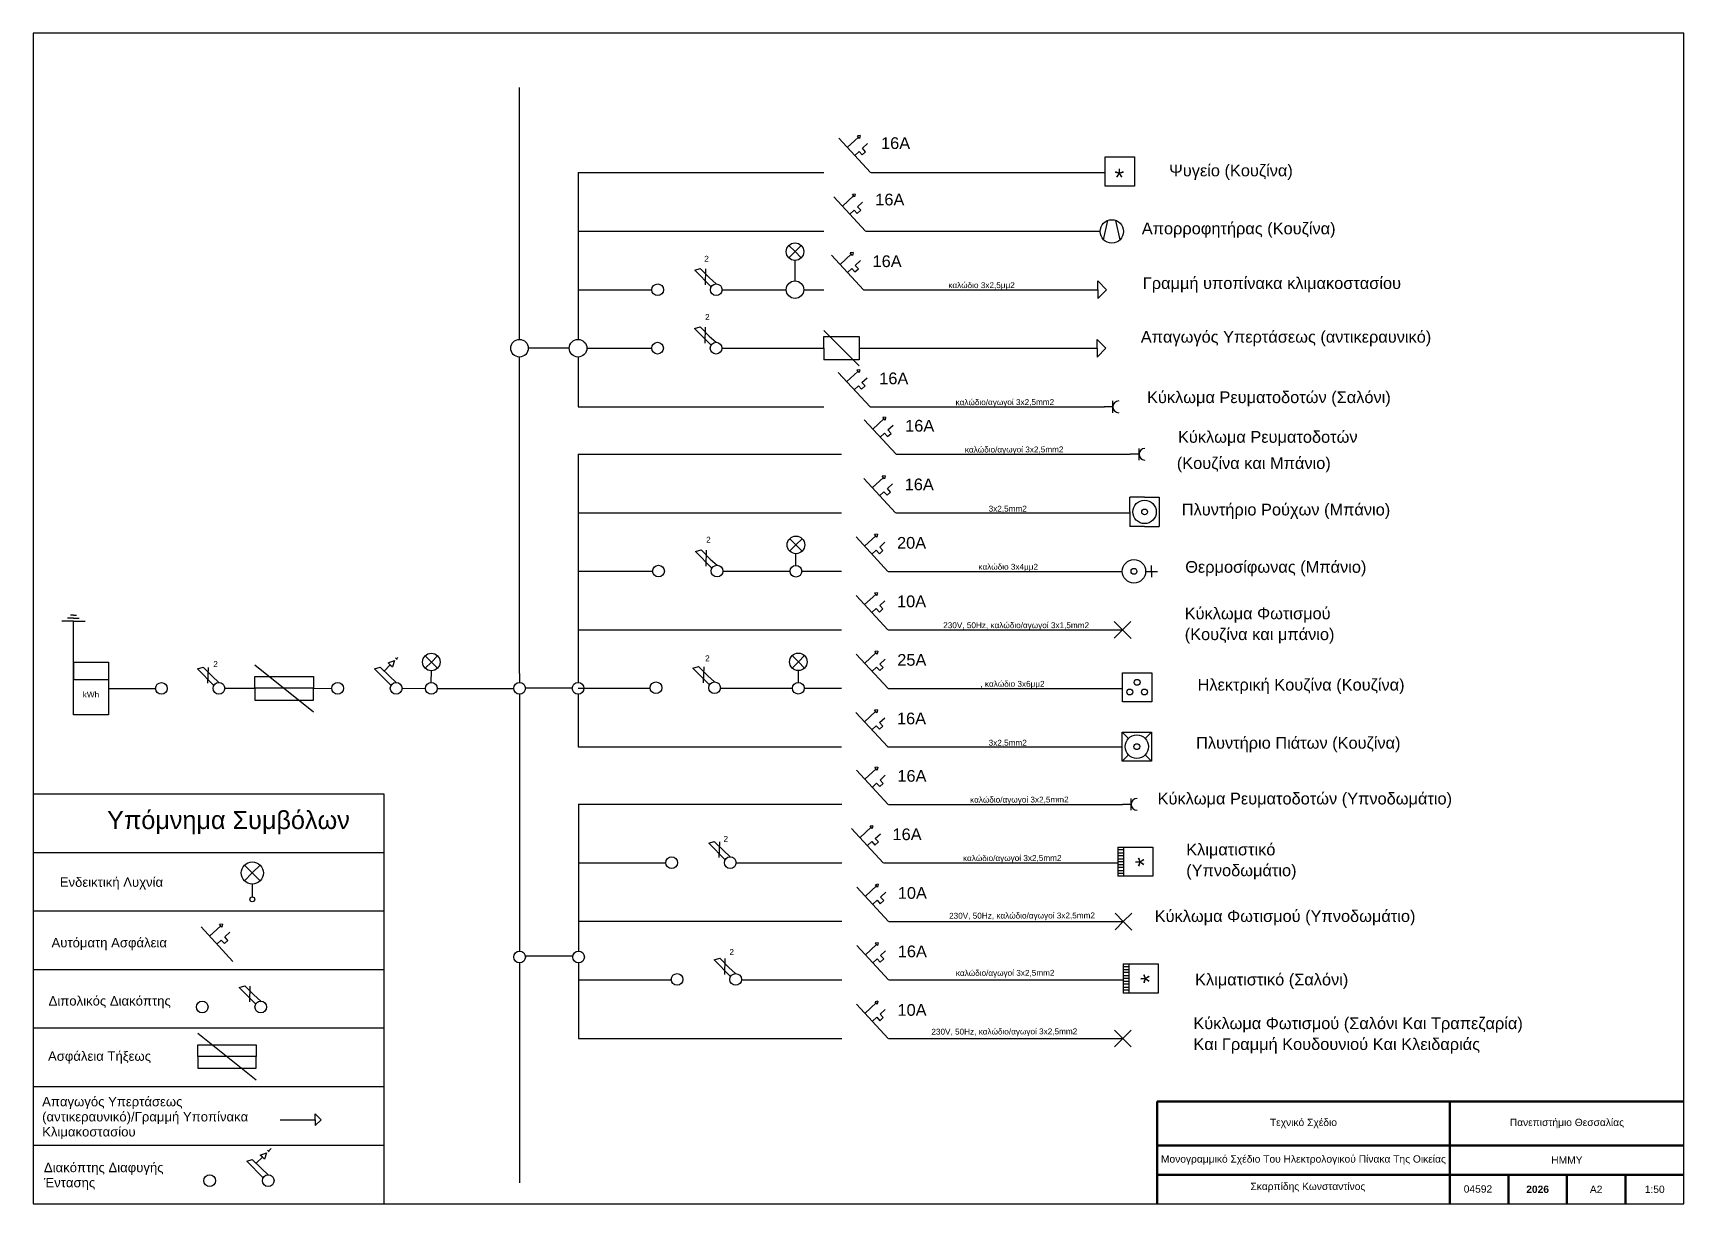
# Model space of a CAD drawing. Header units: millimetres. Extents: x 0.3 to 28.5, y 0.4 to 20.4.
import ezdxf

# ---------------------------------------------------------------- set-up
doc = ezdxf.new("R2010")
doc.units = ezdxf.units.MM
doc.layers.add('plaisio', color=7, linetype='Continuous')
doc.layers.add('ypominma', color=7, linetype='Continuous', lineweight=50)
doc.styles.add('Seminario', font='arial.ttf')
doc.styles.get("Standard").update_dxf_attribs({"font": 'arial.ttf'})
pattern_1 = [(0, (0, 0), (0, 6.985), [5.08, -1.905]), (90, (0, 0), (-6.985, 4e-16), [5.08, -1.905])]

msp = doc.modelspace()

# ---------------------------------------------------------------- hatches: boundary and pattern name
at = {"layer": 'plaisio'}
h = msp.add_hatch(dxfattribs=at)
h.set_pattern_fill('ANGLE')
h.set_pattern_definition(pattern_1)
h.paths.add_polyline_path([(18.504, 16.139), (18.504, 15.989), (18.504, 15.839), (18.654, 15.989)])
h.paths.add_polyline_path([(18.644, 14.99), (18.494, 15.14), (18.494, 14.99), (18.494, 14.84)])
h.paths.add_polyline_path([(19.355, 12.194, 1), (19.255, 12.194, 1)])
h.paths.add_polyline_path([(19.002, 9.118, 1), (19.102, 9.118, 1)])
h.paths.add_polyline_path([(19.127, 9.283, 1), (19.227, 9.283, 1)])
h.paths.add_polyline_path([(19.352, 9.118, 1), (19.252, 9.118, 1)])
h.paths.add_polyline_path([(19.122, 8.185, 1), (19.222, 8.185, 1)])
h = msp.add_hatch(dxfattribs=at)
h.set_pattern_fill('ANGLE', color=256)
h.set_pattern_definition(pattern_1)
h.paths.add_polyline_path([(5.24, 1.812), (5.14, 1.912), (5.14, 1.812), (5.14, 1.712)])

# ---------------------------------------------------------------- linework, layer by layer
at = {"color": 7}
for p, q in [((18.631, 18.257), (19.131, 18.257)), ((18.631, 17.757), (18.631, 18.257)), ((19.131, 18.257), (19.131, 17.757)), ((19.131, 17.757), (18.631, 17.757)), ((18.604, 16.843), (18.674, 17.172)), ((18.887, 16.844), (18.813, 17.173)), ((18.762, 13.989), (18.612, 13.989)), ((18.762, 13.889), (18.762, 14.089)), ((19.21, 13.079), (19.21, 13.279)), ((19.21, 13.179), (19.06, 13.179)), ((19.055, 12.194), (19.055, 12.444)), ((19.305, 12.444), (19.055, 12.444)), ((19.305, 12.444), (19.555, 12.444)), ((19.555, 12.444), (19.555, 11.944)), ((19.055, 12.194), (19.055, 11.944)), ((19.305, 11.944), (19.055, 11.944)), ((19.305, 11.944), (19.555, 11.944)), ((19.323, 11.179), (19.523, 11.179)), ((19.423, 11.179), (19.423, 11.279)), ((19.423, 11.179), (19.423, 11.079)), ((18.928, 10.18), (18.786, 10.038)), ((18.928, 10.18), (18.787, 10.321)), ((18.928, 10.18), (19.071, 10.323)), ((18.928, 10.18), (19.073, 10.034)), ((1.009, 8.73), (1.009, 9.63)), ((1.009, 9.63), (1.609, 9.63)), ((1.009, 9.63), (1.009, 9.33)), ((1.609, 9.63), (1.609, 8.73)), ((1.009, 9.33), (1.609, 9.33)), ((18.927, 9.448), (19.427, 9.448)), ((18.927, 8.948), (18.927, 9.448)), ((19.427, 9.448), (19.427, 8.948)), ((19.427, 8.948), (18.927, 8.948)), ((1.609, 8.73), (1.009, 8.73)), ((18.922, 8.435), (19.422, 8.435)), ((18.922, 7.935), (18.922, 8.435)), ((18.922, 8.435), (19.031, 8.326)), ((19.422, 8.435), (19.313, 8.326)), ((19.422, 8.435), (19.422, 7.935)), ((18.922, 7.935), (19.031, 8.043)), ((19.422, 7.935), (18.922, 7.935)), ((19.422, 7.935), (19.313, 8.043)), ((19.075, 7.199), (18.925, 7.199)), ((19.075, 7.099), (19.075, 7.299)), ((18.848, 6.47), (19.448, 6.47)), ((18.848, 6.47), (18.848, 5.97)), ((18.948, 6.42), (18.848, 6.42)), ((18.848, 6.37), (18.948, 6.37)), ((18.948, 6.32), (18.848, 6.32)), ((18.848, 6.27), (18.948, 6.27)), ((18.948, 6.22), (18.848, 6.22)), ((18.948, 5.97), (18.948, 6.47)), ((19.448, 6.47), (19.448, 5.97)), ((18.848, 6.17), (18.948, 6.17)), ((18.948, 6.12), (18.848, 6.12)), ((18.848, 6.07), (18.948, 6.07)), ((18.948, 6.02), (18.848, 6.02)), ((18.948, 5.97), (18.848, 5.97)), ((19.448, 5.97), (18.948, 5.97)), ((18.941, 5.197), (18.8, 5.056)), ((18.941, 5.197), (18.801, 5.338)), ((18.941, 5.197), (19.085, 5.341)), ((18.941, 5.197), (19.086, 5.052)), ((18.939, 4.477), (19.539, 4.477)), ((18.939, 4.477), (18.939, 3.977)), ((19.039, 4.427), (18.939, 4.427)), ((18.939, 4.377), (19.039, 4.377)), ((19.039, 4.327), (18.939, 4.327)), ((18.939, 4.277), (19.039, 4.277)), ((19.039, 3.977), (19.039, 4.477)), ((19.539, 4.477), (19.539, 3.977)), ((19.039, 4.227), (18.939, 4.227)), ((18.939, 4.177), (19.039, 4.177)), ((19.039, 4.127), (18.939, 4.127)), ((18.939, 4.077), (19.039, 4.077)), ((19.039, 4.027), (18.939, 4.027)), ((19.039, 3.977), (18.939, 3.977)), ((19.539, 3.977), (19.039, 3.977)), ((18.932, 3.2), (18.791, 3.059)), ((18.932, 3.2), (18.792, 3.341)), ((18.932, 3.2), (19.076, 3.344)), ((18.932, 3.2), (19.077, 3.055))]:
    msp.add_line(p, q, dxfattribs=at)
for centre, radius in [((18.745, 16.985), 0.2), ((19.305, 12.194), 0.2), ((19.305, 12.194), 0.05), ((19.123, 11.179), 0.2), ((19.123, 11.179), 0.05), ((19.177, 9.283), 0.05), ((19.052, 9.118), 0.05), ((19.302, 9.118), 0.05), ((19.172, 8.185), 0.2), ((19.172, 8.185), 0.05)]:
    msp.add_circle(centre, radius, dxfattribs=at)
for centre in [(18.862, 13.989), (19.31, 13.179), (19.175, 7.199)]:
    msp.add_arc(centre, 0.1, 90, 270, dxfattribs=at)
at = {"layer": 'plaisio'}
for p, q in [((8.628, 15.14), (8.628, 19.445)), ((14.447, 18.624), (14.398, 18.617)), ((14.437, 18.575), (14.398, 18.617)), ((14.447, 18.624), (14.437, 18.575)), ((14.082, 18.577), (14.625, 17.99)), ((14.227, 18.42), (14.417, 18.596)), ((14.354, 18.283), (14.427, 18.351)), ((14.427, 18.351), (14.481, 18.292)), ((14.481, 18.292), (14.54, 18.347)), ((14.486, 18.406), (14.574, 18.487)), ((14.54, 18.347), (14.486, 18.406)), ((9.628, 17.99), (13.828, 17.99)), ((9.628, 17.99), (9.628, 16.99)), ((14.628, 17.99), (18.628, 17.99)), ((13.997, 17.576), (14.54, 16.989)), ((14.142, 17.419), (14.333, 17.595)), ((14.363, 17.623), (14.313, 17.617)), ((14.352, 17.574), (14.313, 17.617)), ((14.363, 17.623), (14.352, 17.574)), ((14.401, 17.405), (14.489, 17.486)), ((14.269, 17.282), (14.342, 17.35)), ((14.342, 17.35), (14.397, 17.292)), ((14.397, 17.292), (14.455, 17.346)), ((14.455, 17.346), (14.401, 17.405)), ((9.628, 16.99), (13.828, 16.99)), ((9.628, 16.99), (9.628, 15.99)), ((14.543, 16.989), (18.543, 16.989)), ((13.334, 16.64), (13.229, 16.746)), ((13.334, 16.64), (13.229, 16.533)), ((13.334, 16.64), (13.44, 16.746)), ((13.334, 16.64), (13.44, 16.533)), ((13.334, 16.14), (13.334, 16.49)), ((13.959, 16.577), (14.502, 15.989)), ((14.104, 16.42), (14.294, 16.596)), ((14.324, 16.623), (14.274, 16.617)), ((14.313, 16.575), (14.274, 16.617)), ((14.324, 16.623), (14.313, 16.575)), ((14.362, 16.405), (14.45, 16.487)), ((14.417, 16.346), (14.362, 16.405)), ((11.62, 16.323), (11.716, 16.352)), ((11.901, 16.039), (11.62, 16.323)), ((11.716, 16.352), (11.872, 16.195)), ((11.803, 16.346), (11.796, 16.075)), ((11.872, 16.195), (11.988, 16.089)), ((14.23, 16.283), (14.303, 16.351)), ((14.303, 16.351), (14.358, 16.292)), ((14.358, 16.292), (14.417, 16.346)), ((18.504, 15.989), (18.504, 16.139)), ((18.654, 15.989), (18.504, 16.139)), ((9.628, 15.99), (10.888, 15.99)), ((9.628, 15.99), (9.628, 15.14)), ((12.088, 15.99), (13.184, 15.99)), ((13.484, 15.99), (13.828, 15.99)), ((14.504, 15.989), (18.504, 15.989)), ((18.504, 15.989), (18.504, 15.839)), ((18.504, 15.989), (18.504, 15.989)), ((18.654, 15.989), (18.504, 15.839)), ((11.618, 15.325), (11.714, 15.354)), ((11.899, 15.041), (11.618, 15.325)), ((11.714, 15.354), (11.87, 15.197)), ((11.801, 15.348), (11.794, 15.077)), ((13.828, 15.29), (14.428, 14.69)), ((9.478, 14.99), (8.778, 14.99)), ((9.778, 14.99), (10.886, 14.99)), ((11.87, 15.197), (11.986, 15.091)), ((12.086, 14.99), (13.828, 14.99)), ((13.828, 14.99), (13.828, 15.19)), ((13.828, 15.19), (14.428, 15.19)), ((13.828, 14.99), (13.828, 14.79)), ((14.428, 15.19), (14.428, 14.79)), ((14.428, 14.99), (18.494, 14.99)), ((18.494, 14.99), (18.494, 15.14)), ((18.494, 15.14), (18.644, 14.99)), ((18.494, 14.99), (18.494, 14.84)), ((18.644, 14.99), (18.494, 14.84)), ((8.628, 9.437), (8.628, 14.84)), ((9.628, 14.84), (9.628, 13.99)), ((14.428, 14.79), (13.828, 14.79)), ((14.073, 14.575), (14.616, 13.988)), ((14.218, 14.419), (14.408, 14.594)), ((14.438, 14.622), (14.388, 14.616)), ((14.427, 14.573), (14.388, 14.616)), ((14.438, 14.622), (14.427, 14.573)), ((14.476, 14.404), (14.564, 14.485)), ((14.531, 14.345), (14.476, 14.404)), ((14.344, 14.282), (14.418, 14.35)), ((14.418, 14.35), (14.472, 14.291)), ((14.472, 14.291), (14.531, 14.345)), ((9.628, 13.99), (13.828, 13.99)), ((14.618, 13.988), (18.618, 13.988)), ((14.516, 13.766), (15.059, 13.179)), ((14.661, 13.61), (14.851, 13.785)), ((14.787, 13.473), (14.861, 13.541)), ((14.881, 13.813), (14.831, 13.807)), ((14.871, 13.764), (14.831, 13.807)), ((14.861, 13.541), (14.915, 13.482)), ((14.881, 13.813), (14.871, 13.764)), ((14.915, 13.482), (14.974, 13.536)), ((14.92, 13.595), (15.008, 13.676)), ((14.974, 13.536), (14.92, 13.595)), ((9.628, 13.181), (14.128, 13.181)), ((9.628, 13.181), (9.628, 12.181)), ((15.061, 13.179), (19.061, 13.179)), ((14.508, 12.764), (15.051, 12.177)), ((14.653, 12.607), (14.843, 12.783)), ((14.873, 12.811), (14.823, 12.804)), ((14.862, 12.762), (14.823, 12.804)), ((14.873, 12.811), (14.862, 12.762)), ((14.779, 12.47), (14.853, 12.538)), ((14.853, 12.538), (14.907, 12.479)), ((14.907, 12.479), (14.966, 12.534)), ((14.911, 12.592), (14.999, 12.674)), ((14.966, 12.534), (14.911, 12.592)), ((9.628, 12.181), (14.128, 12.181)), ((9.628, 12.181), (9.628, 11.181)), ((15.053, 12.177), (19.053, 12.177)), ((13.349, 11.631), (13.242, 11.525)), ((13.349, 11.631), (13.244, 11.737)), ((13.349, 11.631), (13.455, 11.737)), ((13.349, 11.631), (13.456, 11.525)), ((14.377, 11.766), (14.92, 11.178)), ((14.522, 11.609), (14.712, 11.785)), ((14.742, 11.813), (14.692, 11.806)), ((14.732, 11.764), (14.692, 11.806)), ((14.742, 11.813), (14.732, 11.764)), ((14.781, 11.594), (14.869, 11.676)), ((14.835, 11.536), (14.781, 11.594)), ((11.634, 11.518), (11.73, 11.546)), ((11.915, 11.233), (11.634, 11.518)), ((11.73, 11.546), (11.886, 11.39)), ((11.817, 11.54), (11.81, 11.27)), ((11.886, 11.39), (12.002, 11.283)), ((13.349, 11.281), (13.349, 11.481)), ((14.648, 11.472), (14.722, 11.54)), ((14.722, 11.54), (14.776, 11.481)), ((14.776, 11.481), (14.835, 11.536)), ((9.628, 11.181), (10.902, 11.181)), ((9.628, 11.181), (9.628, 10.181)), ((12.102, 11.181), (13.248, 11.181)), ((13.448, 11.181), (14.128, 11.181)), ((14.922, 11.178), (18.922, 11.178)), ((14.377, 10.767), (14.92, 10.18)), ((14.522, 10.611), (14.712, 10.786)), ((14.742, 10.814), (14.692, 10.808)), ((14.731, 10.765), (14.692, 10.808)), ((14.742, 10.814), (14.731, 10.765)), ((14.648, 10.474), (14.722, 10.542)), ((14.722, 10.542), (14.776, 10.483)), ((14.776, 10.483), (14.835, 10.537)), ((14.78, 10.596), (14.869, 10.677)), ((14.835, 10.537), (14.78, 10.596)), ((1.009, 10.33), (0.809, 10.33)), ((1.009, 10.38), (0.909, 10.38)), ((1.009, 10.43), (0.959, 10.43)), ((1.009, 10.43), (1.059, 10.43)), ((1.009, 10.38), (1.109, 10.38)), ((1.009, 9.63), (1.009, 10.33)), ((1.009, 10.33), (1.209, 10.33)), ((9.628, 10.181), (14.128, 10.181)), ((9.628, 10.181), (9.628, 9.281)), ((14.922, 10.18), (18.922, 10.18)), ((6.386, 9.619), (6.491, 9.655)), ((6.421, 9.583), (6.386, 9.619)), ((6.491, 9.655), (6.457, 9.548)), ((6.539, 9.671), (6.508, 9.702)), ((6.524, 9.686), (6.547, 9.71)), ((7.122, 9.63), (7.015, 9.525)), ((7.122, 9.63), (7.016, 9.737)), ((7.122, 9.63), (7.228, 9.736)), ((7.122, 9.63), (7.229, 9.525)), ((13.391, 9.633), (13.284, 9.527)), ((13.391, 9.633), (13.286, 9.739)), ((13.391, 9.633), (13.497, 9.739)), ((13.391, 9.633), (13.498, 9.527)), ((14.38, 9.767), (14.923, 9.18)), ((14.525, 9.61), (14.716, 9.786)), ((14.746, 9.814), (14.696, 9.808)), ((14.735, 9.765), (14.696, 9.808)), ((14.746, 9.814), (14.735, 9.765)), ((14.784, 9.596), (14.872, 9.677)), ((14.838, 9.537), (14.784, 9.596)), ((3.126, 9.515), (3.222, 9.543)), ((3.407, 9.231), (3.126, 9.515)), ((3.222, 9.543), (3.378, 9.387)), ((3.308, 9.537), (3.301, 9.267)), ((3.378, 9.387), (3.493, 9.281)), ((4.108, 9.581), (5.108, 8.781)), ((4.108, 9.181), (4.108, 9.381)), ((4.108, 9.381), (5.108, 9.381)), ((5.108, 9.381), (5.108, 9.181)), ((6.153, 9.515), (6.249, 9.544)), ((6.434, 9.231), (6.153, 9.515)), ((6.249, 9.544), (6.405, 9.387)), ((6.316, 9.477), (6.421, 9.583)), ((6.405, 9.387), (6.521, 9.281)), ((6.421, 9.583), (6.457, 9.548)), ((7.121, 9.28), (7.122, 9.48)), ((8.628, 9.437), (8.628, 9.281)), ((11.591, 9.524), (11.687, 9.553)), ((11.872, 9.24), (11.591, 9.524)), ((11.687, 9.553), (11.843, 9.396)), ((11.774, 9.547), (11.767, 9.276)), ((11.843, 9.396), (11.959, 9.29)), ((13.391, 9.283), (13.391, 9.483)), ((14.652, 9.474), (14.725, 9.541)), ((14.725, 9.541), (14.78, 9.483)), ((14.78, 9.483), (14.838, 9.537)), ((1.609, 9.18), (2.409, 9.18)), ((3.593, 9.181), (4.108, 9.181)), ((5.108, 9.181), (4.108, 9.181)), ((4.108, 9.181), (4.108, 8.981)), ((5.108, 8.981), (5.108, 9.181)), ((5.108, 9.181), (5.421, 9.18)), ((6.621, 9.181), (7.021, 9.18)), ((7.221, 9.18), (8.528, 9.18)), ((8.628, 9.081), (8.628, 4.692)), ((9.528, 9.181), (8.728, 9.181)), ((9.628, 9.181), (10.859, 9.181)), ((9.628, 9.081), (9.628, 8.181)), ((12.058, 9.181), (13.29, 9.181)), ((13.49, 9.181), (14.128, 9.181)), ((14.926, 9.18), (18.926, 9.18)), ((4.108, 8.981), (5.108, 8.981)), ((14.375, 8.767), (14.918, 8.179)), ((14.52, 8.61), (14.71, 8.786)), ((14.741, 8.813), (14.691, 8.807)), ((14.73, 8.765), (14.691, 8.807)), ((14.741, 8.813), (14.73, 8.765)), ((14.647, 8.473), (14.72, 8.541)), ((14.72, 8.541), (14.774, 8.482)), ((14.774, 8.482), (14.833, 8.536)), ((14.779, 8.595), (14.867, 8.677)), ((14.833, 8.536), (14.779, 8.595)), ((9.628, 8.181), (14.128, 8.181)), ((14.921, 8.179), (18.921, 8.179)), ((14.383, 7.786), (14.926, 7.199)), ((14.528, 7.629), (14.718, 7.805)), ((14.748, 7.833), (14.699, 7.827)), ((14.738, 7.784), (14.699, 7.827)), ((14.748, 7.833), (14.738, 7.784)), ((14.787, 7.615), (14.875, 7.696)), ((14.841, 7.556), (14.787, 7.615)), ((6.318, 7.374), (0.318, 7.374)), ((6.318, 6.374), (6.318, 7.374)), ((14.655, 7.493), (14.728, 7.56)), ((14.728, 7.56), (14.782, 7.502)), ((14.782, 7.502), (14.841, 7.556)), ((9.636, 7.202), (14.136, 7.202)), ((9.636, 7.202), (9.636, 6.202)), ((14.929, 7.199), (18.929, 7.199)), ((14.299, 6.788), (14.842, 6.201)), ((14.444, 6.632), (14.635, 6.807)), ((14.665, 6.835), (14.615, 6.829)), ((14.654, 6.786), (14.615, 6.829)), ((14.665, 6.835), (14.654, 6.786)), ((11.859, 6.537), (11.955, 6.565)), ((12.14, 6.252), (11.859, 6.537)), ((11.955, 6.565), (12.111, 6.409)), ((12.042, 6.559), (12.035, 6.289)), ((14.571, 6.495), (14.644, 6.563)), ((14.644, 6.563), (14.699, 6.504)), ((14.699, 6.504), (14.757, 6.558)), ((14.703, 6.617), (14.791, 6.698)), ((14.757, 6.558), (14.703, 6.617)), ((6.318, 6.374), (0.318, 6.374)), ((6.318, 5.374), (6.318, 6.374)), ((12.111, 6.409), (12.227, 6.303)), ((4.063, 6.027), (3.929, 6.16)), ((4.063, 6.027), (3.931, 5.892)), ((4.063, 6.027), (4.196, 6.162)), ((4.063, 6.027), (4.197, 5.894)), ((9.636, 6.202), (11.127, 6.202)), ((9.636, 6.202), (9.636, 5.202)), ((12.327, 6.202), (14.136, 6.202)), ((14.845, 6.201), (18.845, 6.201)), ((4.063, 5.838), (4.063, 5.619)), ((14.39, 5.787), (14.933, 5.199)), ((14.535, 5.63), (14.725, 5.806)), ((14.756, 5.834), (14.706, 5.827)), ((14.745, 5.785), (14.706, 5.827)), ((14.756, 5.834), (14.745, 5.785)), ((14.794, 5.615), (14.882, 5.697)), ((6.318, 5.374), (0.318, 5.374)), ((6.318, 4.374), (6.318, 5.374)), ((14.662, 5.493), (14.735, 5.561)), ((14.735, 5.561), (14.789, 5.502)), ((14.789, 5.502), (14.848, 5.556)), ((14.848, 5.556), (14.794, 5.615)), ((3.188, 5.106), (3.731, 4.518)), ((3.333, 4.949), (3.524, 5.125)), ((3.554, 5.153), (3.504, 5.146)), ((3.543, 5.104), (3.504, 5.146)), ((3.554, 5.153), (3.543, 5.104)), ((9.636, 5.202), (14.136, 5.202)), ((9.636, 5.202), (9.636, 4.692)), ((14.936, 5.199), (18.936, 5.199)), ((3.46, 4.812), (3.533, 4.88)), ((3.533, 4.88), (3.588, 4.821)), ((3.588, 4.821), (3.646, 4.875)), ((3.592, 4.934), (3.68, 5.016)), ((3.646, 4.875), (3.592, 4.934)), ((14.535, 4.631), (14.725, 4.807)), ((14.755, 4.835), (14.705, 4.828)), ((14.744, 4.786), (14.705, 4.828)), ((14.755, 4.835), (14.744, 4.786)), ((8.726, 4.613), (9.538, 4.613)), ((11.951, 4.544), (12.047, 4.572)), ((12.232, 4.259), (11.951, 4.544)), ((12.047, 4.572), (12.203, 4.415)), ((12.134, 4.566), (12.127, 4.295)), ((14.39, 4.788), (14.933, 4.2)), ((14.661, 4.494), (14.735, 4.562)), ((14.735, 4.562), (14.789, 4.503)), ((14.789, 4.503), (14.848, 4.558)), ((14.793, 4.616), (14.881, 4.698)), ((14.848, 4.558), (14.793, 4.616)), ((6.318, 4.374), (0.318, 4.374)), ((6.318, 3.374), (6.318, 4.374)), ((8.628, 4.492), (8.628, 0.737)), ((9.636, 4.492), (9.636, 4.202)), ((12.203, 4.415), (12.319, 4.309)), ((3.84, 4.074), (3.936, 4.102)), ((4.122, 3.789), (3.84, 4.074)), ((3.936, 4.102), (4.092, 3.946)), ((4.023, 4.096), (4.016, 3.826)), ((9.636, 4.202), (11.219, 4.202)), ((9.636, 4.202), (9.636, 3.202)), ((12.419, 4.202), (14.136, 4.202)), ((14.935, 4.2), (18.935, 4.2)), ((4.092, 3.946), (4.208, 3.839)), ((14.384, 3.788), (14.927, 3.201)), ((14.529, 3.631), (14.72, 3.807)), ((14.75, 3.835), (14.7, 3.829)), ((14.739, 3.786), (14.7, 3.829)), ((14.75, 3.835), (14.739, 3.786)), ((14.788, 3.617), (14.876, 3.698)), ((14.656, 3.495), (14.729, 3.562)), ((14.729, 3.562), (14.784, 3.504)), ((14.784, 3.504), (14.842, 3.558)), ((14.842, 3.558), (14.788, 3.617)), ((6.318, 3.374), (0.318, 3.374)), ((3.132, 3.292), (4.132, 2.492)), ((6.318, 2.374), (6.318, 3.374)), ((9.636, 3.202), (14.136, 3.202)), ((14.93, 3.201), (18.93, 3.201)), ((3.132, 2.892), (3.132, 3.092)), ((3.132, 3.092), (4.132, 3.092)), ((4.132, 2.892), (3.132, 2.892)), ((3.132, 2.892), (3.132, 2.692)), ((4.132, 3.092), (4.132, 2.892)), ((4.132, 2.692), (4.132, 2.892)), ((3.132, 2.692), (4.132, 2.692)), ((6.318, 2.374), (0.318, 2.374)), ((6.318, 1.374), (6.318, 2.374)), ((4.54, 1.812), (5.14, 1.812)), ((5.14, 1.812), (5.14, 1.912)), ((5.24, 1.812), (5.14, 1.912)), ((5.14, 1.812), (5.14, 1.712)), ((5.14, 1.712), (5.24, 1.812)), ((6.318, 1.374), (0.318, 1.374)), ((3.968, 1.106), (4.064, 1.134)), ((4.064, 1.134), (4.22, 0.978)), ((4.13, 1.068), (4.236, 1.174)), ((4.2, 1.21), (4.306, 1.246)), ((4.236, 1.174), (4.2, 1.21)), ((4.236, 1.174), (4.271, 1.139)), ((4.306, 1.246), (4.271, 1.139)), ((4.353, 1.262), (4.323, 1.293)), ((4.338, 1.277), (4.385, 1.322)), ((6.318, 0.374), (6.318, 1.374)), ((4.249, 0.822), (3.968, 1.106)), ((4.22, 0.978), (4.336, 0.872)), ((0.318, 0.374), (6.318, 0.374))]:
    msp.add_line(p, q, dxfattribs=at)
for points in [[(0.318, 0.374), (28.518, 0.374), (28.518, 20.374), (0.318, 20.374)], [(0.318, 20.374), (0.318, 0.374)]]:
    msp.add_lwpolyline(points, dxfattribs=at)
for centre, radius in [((13.334, 16.64), 0.15), ((10.988, 15.989), 0.1), ((11.988, 15.989), 0.1), ((13.334, 15.99), 0.15), ((8.628, 14.99), 0.15), ((9.628, 14.99), 0.15), ((10.986, 14.991), 0.1), ((11.986, 14.991), 0.1), ((13.349, 11.631), 0.15), ((11.002, 11.183), 0.1), ((12.002, 11.183), 0.1), ((13.348, 11.181), 0.1), ((7.122, 9.63), 0.15), ((13.391, 9.633), 0.15), ((2.511, 9.179), 0.1), ((3.493, 9.181), 0.1), ((5.521, 9.181), 0.1), ((6.521, 9.181), 0.1), ((7.121, 9.18), 0.1), ((8.628, 9.181), 0.1), ((9.628, 9.181), 0.1), ((10.959, 9.19), 0.1), ((11.959, 9.19), 0.1), ((13.39, 9.183), 0.1), ((4.063, 6.027), 0.189), ((11.227, 6.203), 0.1), ((12.227, 6.203), 0.1), ((4.063, 5.577), 0.042), ((8.628, 4.592), 0.1), ((9.636, 4.592), 0.1), ((11.319, 4.209), 0.1), ((12.319, 4.209), 0.1), ((3.208, 3.739), 0.1), ((4.208, 3.739), 0.1), ((3.336, 0.772), 0.1), ((4.336, 0.772), 0.1)]:
    msp.add_circle(centre, radius, dxfattribs=at)
at = {"layer": 'ypominma'}
for p, q in [((19.518, 0.374), (19.518, 2.124)), ((19.518, 2.124), (28.518, 2.124)), ((24.518, 0.374), (24.518, 2.124)), ((19.518, 1.374), (28.518, 1.374)), ((19.518, 0.874), (28.518, 0.874)), ((25.518, 0.374), (25.518, 0.874)), ((26.518, 0.374), (26.518, 0.874)), ((27.518, 0.374), (27.518, 0.874))]:
    msp.add_line(p, q, dxfattribs=at)

# ---------------------------------------------------------------- texts
at = {"color": 7, "style": 'Seminario'}
for s, height, p in [('*', 0.3, (18.791, 17.757)), ('kWh', 0.1, (1.168, 9.025))]:
    msp.add_text(s, height=height, dxfattribs=at).set_placement(p)
for p in [(19.448, 6.134), (19.539, 4.141)]:
    msp.add_text('*', height=0.3, rotation=90.3, dxfattribs=at).set_placement(p)
for s, p in [('Σκαρπίδης Κωνσταντίνος ', (21.112, 0.612)), ('04592', (24.756, 0.568))]:
    msp.add_text(s, height=0.125).set_placement(p)
at = {"layer": 'plaisio'}
for s, height, p in [('16A', 0.2, (14.803, 18.393)), ('Ψυγείο (Κουζίνα)', 0.2, (19.724, 17.926)), ('16A', 0.2, (14.704, 17.43)), ('Απορροφητήρας (Κουζίνα)', 0.2, (19.257, 16.936)), ('2', 0.1, (11.783, 16.468)), ('16A', 0.2, (14.658, 16.376)), ('Γραμμή υποπίνακα κλιμακοστασίου', 0.2, (19.274, 16.002)), ('2', 0.1, (11.798, 15.474)), ('Απαγωγός Υπερτάσεως (αντικεραυνικό)', 0.2, (19.24, 15.085)), ('16A', 0.2, (14.772, 14.375)), ('Κύκλωμα Ρευματοδοτών (Σαλόνι)', 0.2, (19.347, 14.053)), ('16A', 0.2, (15.215, 13.566)), ('Κύκλωμα Ρευματοδοτών ', 0.2, (19.875, 13.375)), ('(Κουζίνα και Μπάνιο)', 0.2, (19.855, 12.928)), ('16A', 0.2, (15.207, 12.564)), ('Πλυντήριο Ρούχων (Μπάνιο)', 0.2, (19.94, 12.134)), ('2', 0.1, (11.816, 11.67)), ('20A', 0.2, (15.076, 11.566)), ('Θερμοσίφωνας (Μπάνιο)', 0.2, (19.999, 11.155)), ('10A', 0.2, (15.076, 10.567)), ('Κύκλωμα Φωτισμού ', 0.2, (19.99, 10.361)), ('(Κουζίνα και μπάνιο)', 0.2, (19.99, 10.005)), ('2', 0.1, (3.397, 9.546)), ('2', 0.1, (11.799, 9.644)), ('25A', 0.2, (15.08, 9.567)), ('Ηλεκτρική Κουζίνα (Κουζίνα)', 0.2, (20.21, 9.143)), ('16A', 0.2, (15.075, 8.566)), ('Πλυντήριο Πιάτων (Κουζίνα)', 0.2, (20.184, 8.15)), ('16A', 0.2, (15.082, 7.586)), ('Κύκλωμα Ρευματοδοτών (Υπνοδωμάτιο)', 0.2, (19.527, 7.198)), ('Υπόμνημα Συμβόλων ', 0.30822, (1.583, 6.778)), ('16A', 0.2, (14.999, 6.588)), ('2', 0.1, (12.112, 6.559)), ('Κλιματιστικό ', 0.2, (20.016, 6.328)), ('Ενδεικτική Λυχνία', 0.16028, (0.775, 5.791)), ('(Υπνοδωμάτιο)', 0.2, (20.016, 5.972)), ('10A', 0.2, (15.089, 5.586)), ('Κύκλωμα Φωτισμού (Υπνοδωμάτιο)', 0.2, (19.478, 5.191)), ('Αυτόματη Ασφάλεια ', 0.16028, (0.634, 4.757)), ('2', 0.1, (12.214, 4.628)), ('16A', 0.2, (15.089, 4.588)), ('Κλιματιστικό (Σαλόνι)', 0.2, (20.167, 4.107)), ('Διπολικός Διακόπτης ', 0.16028, (0.584, 3.763)), ('10A', 0.2, (15.084, 3.588)), ('Κύκλωμα Φωτισμού (Σαλόνι Και Τραπεζαρία)', 0.2, (20.138, 3.36)), ('Και Γραμμή Κουδουνιού Και Κλειδαριάς', 0.2, (20.138, 3.004)), ('Ασφάλεια Τήξεως', 0.16028, (0.574, 2.819)), ('Απαγωγός Υπερτάσεως', 0.16028, (0.474, 2.042)), ('(αντικεραυνικό)/Γραμμή Υποπίνακα', 0.16028, (0.474, 1.784)), ('Κλιμακοστασίου ', 0.16028, (0.474, 1.527)), ('Διακόπτης Διαφυγής ', 0.16028, (0.504, 0.917)), ('Έντασης', 0.1603, (0.504, 0.659))]:
    msp.add_text(s, height=height, dxfattribs=at).set_placement(p)
at = {"layer": 'plaisio', "char_height": 0.1, "attachment_point": 1}
for s, insert, width in [('καλώδιο 3x2,5μμ2', (15.952, 16.117), 1.1747), ('καλώδιο 3x4μμ2', (16.466, 11.307), 1.13129), ('230V, 50Hz, καλώδιο/αγωγοί 3x1,5mm2', (15.865, 10.309), 2.6043), (', καλώδιο 3x6μμ2', (16.5, 9.308), 1.13129)]:
    msp.add_mtext(s, dxfattribs=dict(at, insert=insert, width=width))
at = {"layer": 'plaisio', "char_height": 0.1, "width": 4.80412, "attachment_point": 1, "rotation": 0.15}
for s, insert in [('καλώδιο/αγωγοί 3x2,5mm2', (16.076, 14.117)), ('καλώδιο/αγωγοί 3x2,5mm2', (16.235, 13.308)), ('^I^I 3x2,5mm2', (15.802, 12.297)), ('^I^I 3x2,5mm2', (15.802, 8.299)), ('καλώδιο/αγωγοί 3x2,5mm2', (16.323, 7.328)), ('καλώδιο/αγωγοί 3x2,5mm2', (16.202, 6.33)), ('230V, 50Hz, καλώδιο/αγωγοί 3x2,5mm2', (15.965, 5.346)), ('καλώδιο/αγωγοί 3x2,5mm2', (16.081, 4.368)), ('230V, 50Hz, καλώδιο/αγωγοί 3x2,5mm2', (15.663, 3.366))]:
    msp.add_mtext(s, dxfattribs=dict(at, insert=insert))
at = {"layer": 'ypominma', "insert": (22.018, 1.749), "char_height": 0.125, "width": 5, "attachment_point": 5}
msp.add_mtext('\\pxqc;{\\fArial|b0|i0|c161|p34;Τεχνικό Σχέδιο}', dxfattribs=at)
at = {"layer": 'ypominma', "char_height": 0.125, "attachment_point": 5}
for s, width, heights, insert in [('{\\fArial|b0|i0|c161|p34;Πανεπιστήμιο Θεσσαλίας}', 4, [0], (26.518, 1.749)), ('Μονογραμμικό Σχέδιο Του Ηλεκτρολογικού Πίνακα Της Οικείας', 5, [0], (22.018, 1.124)), ('ΗΜΜΥ', 4, [0], (26.518, 1.124)), ('{\\fArial|b1|i0|c161|p34;2026}', 1, [1], (26.018, 0.624)), ('A2', 1, [0], (27.018, 0.624)), ('1:50', 1, [0], (28.018, 0.624))]:
    msp.add_mtext_dynamic_manual_height_columns(s, width=width, gutter_width=0.625, heights=heights, dxfattribs=dict(at, insert=insert))

doc.saveas('drawing.dxf')
